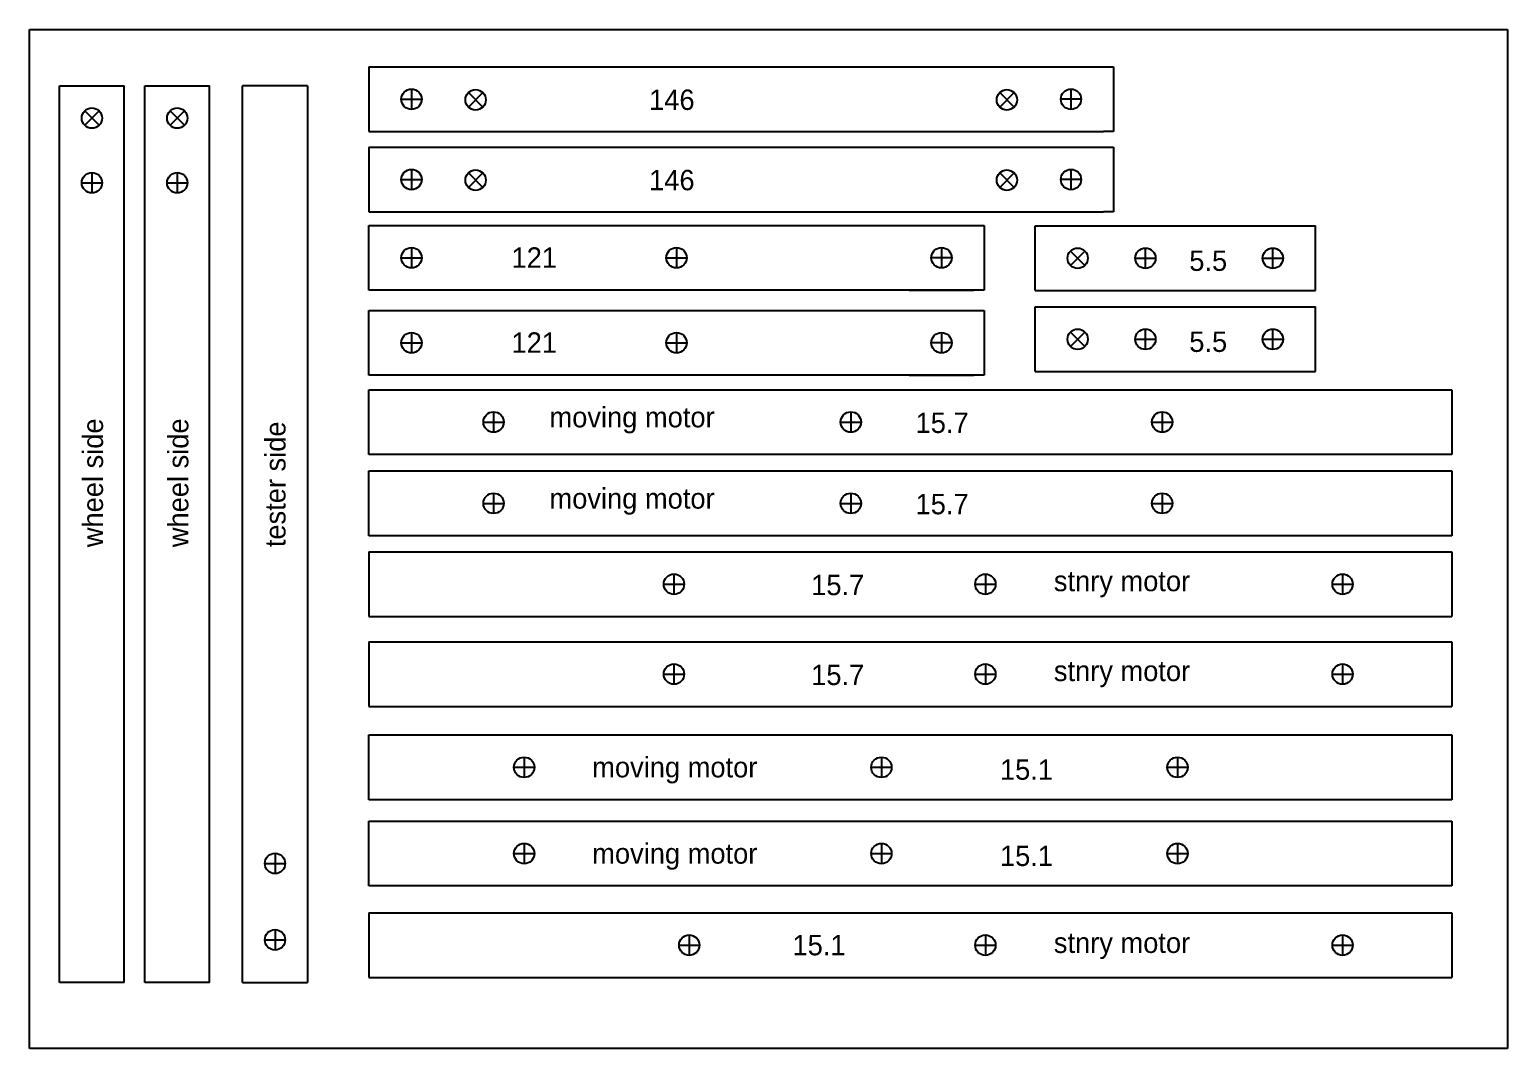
# Model space of a CAD drawing. Header units: millimetres. Extents: x -15418 to 43885, y -27590 to 23052.
# Drawn here: x 43309.4 to 43599.4, y -2901.1 to -2701.1 of the extents above; entities that cross this region are included whole.
import ezdxf

# ---------------------------------------------------------------- set-up
doc = ezdxf.new("R2010")
doc.units = ezdxf.units.MM
doc.header["$LTSCALE"] = 0.5
doc.layers.add('Layer1', color=1, linetype='Continuous')

msp = doc.modelspace()

# ---------------------------------------------------------------- linework, layer by layer
at = {"layer": 'Layer1', "transparency": 33554661}
for p, q in [((43309.4398, -2701.1497), (43599.4398, -2701.1497)), ((43309.4398, -2901.1497), (43309.4398, -2701.1497)), ((43599.4398, -2701.1497), (43599.4398, -2901.1497)), ((43376.0418, -2708.4761), (43376.0418, -2721.1761)), ((43376.0418, -2708.4761), (43378.0418, -2708.4761)), ((43378.0418, -2708.4761), (43520.1459, -2708.4761)), ((43520.1459, -2708.4761), (43522.1459, -2708.4761)), ((43522.1459, -2708.4761), (43522.1459, -2721.1761)), ((43315.3226, -2724.875), (43315.3226, -2712.175)), ((43315.3226, -2712.175), (43328.0226, -2712.175)), ((43315.3226, -2888.175), (43315.3226, -2712.175)), ((43328.0226, -2888.175), (43328.0226, -2712.175)), ((43332.0733, -2724.875), (43332.0733, -2712.175)), ((43332.0733, -2712.175), (43344.7733, -2712.175)), ((43332.0733, -2888.175), (43332.0733, -2712.175)), ((43344.7733, -2888.175), (43344.7733, -2712.175)), ((43351.2528, -2888.175), (43351.2528, -2712.175)), ((43363.9528, -2712.175), (43351.2528, -2712.175)), ((43363.9528, -2712.175), (43363.9528, -2888.175)), ((43384.3918, -2712.8261), (43384.3918, -2716.8261)), ((43398.3826, -2713.5354), (43395.5541, -2716.3638)), ((43398.3826, -2716.3638), (43395.5541, -2713.5354)), ((43499.8051, -2713.5354), (43502.6335, -2716.3638)), ((43499.8051, -2716.3638), (43502.6335, -2713.5354)), ((43513.7959, -2712.8261), (43513.7959, -2716.8261)), ((43320.2584, -2717.1107), (43323.0868, -2719.9392)), ((43320.2584, -2719.9392), (43323.0868, -2717.1107)), ((43323.0868, -2717.1107), (43320.2584, -2719.9392)), ((43323.0868, -2719.9392), (43320.2584, -2717.1107)), ((43320.2584, -2717.1107), (43323.0868, -2719.9392)), ((43320.2584, -2719.9392), (43323.0868, -2717.1107)), ((43323.0868, -2717.1107), (43320.2584, -2719.9392)), ((43323.0868, -2719.9392), (43320.2584, -2717.1107)), ((43337.009, -2717.1107), (43339.8375, -2719.9392)), ((43337.009, -2719.9392), (43339.8375, -2717.1107)), ((43339.8375, -2717.1107), (43337.009, -2719.9392)), ((43339.8375, -2719.9392), (43337.009, -2717.1107)), ((43337.009, -2717.1107), (43339.8375, -2719.9392)), ((43337.009, -2719.9392), (43339.8375, -2717.1107)), ((43339.8375, -2717.1107), (43337.009, -2719.9392)), ((43339.8375, -2719.9392), (43337.009, -2717.1107)), ((43382.3918, -2714.8261), (43386.3918, -2714.8261)), ((43515.7959, -2714.8261), (43511.7959, -2714.8261)), ((43376.0418, -2721.1761), (43520.1459, -2721.1761)), ((43522.1459, -2721.1761), (43520.1459, -2721.1761)), ((43376.0418, -2724.241), (43376.0418, -2736.941)), ((43376.0418, -2724.241), (43378.0418, -2724.241)), ((43378.0418, -2724.241), (43520.1459, -2724.241)), ((43520.1459, -2724.241), (43522.1459, -2724.241)), ((43522.1459, -2724.241), (43522.1459, -2736.941)), ((43384.3918, -2728.591), (43384.3918, -2732.591)), ((43513.7959, -2728.591), (43513.7959, -2732.591)), ((43319.6726, -2731.225), (43323.6726, -2731.225)), ((43321.6726, -2729.225), (43321.6726, -2733.225)), ((43336.4233, -2731.225), (43340.4233, -2731.225)), ((43338.4233, -2729.225), (43338.4233, -2733.225)), ((43382.3918, -2730.591), (43386.3918, -2730.591)), ((43398.3826, -2729.3002), (43395.5541, -2732.1286)), ((43398.3826, -2732.1286), (43395.5541, -2729.3002)), ((43499.8051, -2729.3002), (43502.6335, -2732.1286)), ((43499.8051, -2732.1286), (43502.6335, -2729.3002)), ((43515.7959, -2730.591), (43511.7959, -2730.591)), ((43376.0418, -2736.941), (43520.1459, -2736.941)), ((43522.1459, -2736.941), (43520.1459, -2736.941)), ((43376.0418, -2752.2947), (43376.0418, -2739.5947)), ((43376.0418, -2739.5947), (43496.7418, -2739.5947)), ((43496.7418, -2739.5947), (43496.7418, -2752.2947)), ((43506.7556, -2752.3953), (43506.7556, -2739.6953)), ((43506.7556, -2739.6953), (43561.7556, -2739.6953)), ((43561.7556, -2752.3953), (43561.7556, -2739.6953)), ((43382.3918, -2745.9447), (43386.3918, -2745.9447)), ((43384.3918, -2743.9447), (43384.3918, -2747.9447)), ((43434.3918, -2745.9447), (43438.3918, -2745.9447)), ((43436.3918, -2743.9447), (43436.3918, -2747.9447)), ((43490.3918, -2745.9447), (43486.3918, -2745.9447)), ((43488.3918, -2743.9447), (43488.3918, -2747.9447)), ((43513.6914, -2744.6311), (43516.5199, -2747.4595)), ((43516.5199, -2744.6311), (43513.6914, -2747.4595)), ((43526.4056, -2746.0453), (43530.4056, -2746.0453)), ((43528.4056, -2748.0453), (43528.4056, -2744.0453)), ((43551.4056, -2746.0453), (43555.4056, -2746.0453)), ((43553.4056, -2748.0453), (43553.4056, -2744.0453)), ((43496.7418, -2752.2947), (43376.0418, -2752.2947)), ((43482.0418, -2752.2947), (43494.7418, -2752.2947)), ((43506.7556, -2752.3953), (43561.7556, -2752.3953)), ((43376.0418, -2768.9808), (43376.0418, -2756.2808)), ((43376.0418, -2756.2808), (43496.7418, -2756.2808)), ((43496.7418, -2756.2808), (43496.7418, -2768.9808)), ((43506.7556, -2768.2996), (43506.7556, -2755.5996)), ((43506.7556, -2755.5996), (43561.7556, -2755.5996)), ((43561.7556, -2768.2996), (43561.7556, -2755.5996)), ((43384.3918, -2760.6308), (43384.3918, -2764.6308)), ((43436.3918, -2760.6308), (43436.3918, -2764.6308)), ((43488.3918, -2760.6308), (43488.3918, -2764.6308)), ((43513.6914, -2760.5354), (43516.5199, -2763.3638)), ((43516.5199, -2760.5354), (43513.6914, -2763.3638)), ((43528.4056, -2763.9496), (43528.4056, -2759.9496)), ((43553.4056, -2763.9496), (43553.4056, -2759.9496)), ((43382.3918, -2762.6308), (43386.3918, -2762.6308)), ((43434.3918, -2762.6308), (43438.3918, -2762.6308)), ((43490.3918, -2762.6308), (43486.3918, -2762.6308)), ((43526.4056, -2761.9496), (43530.4056, -2761.9496)), ((43551.4056, -2761.9496), (43555.4056, -2761.9496)), ((43496.7418, -2768.9808), (43376.0418, -2768.9808)), ((43482.0418, -2768.9808), (43494.7418, -2768.9808)), ((43506.7556, -2768.2996), (43561.7556, -2768.2996)), ((43376.0418, -2784.543), (43376.0418, -2771.843)), ((43376.0418, -2771.843), (43588.5418, -2771.843)), ((43588.5418, -2771.843), (43588.5418, -2784.543)), ((43398.4918, -2778.193), (43402.4918, -2778.193)), ((43400.4918, -2776.193), (43400.4918, -2780.193)), ((43468.5918, -2778.193), (43472.5918, -2778.193)), ((43470.5918, -2776.193), (43470.5918, -2780.193)), ((43529.6918, -2778.193), (43533.6918, -2778.193)), ((43531.6918, -2776.193), (43531.6918, -2780.193)), ((43588.5418, -2784.543), (43376.0418, -2784.543)), ((43376.0418, -2800.4993), (43376.0418, -2787.7993)), ((43376.0418, -2787.7993), (43588.5418, -2787.7993)), ((43588.5418, -2787.7993), (43588.5418, -2800.4993)), ((43400.4918, -2792.1493), (43400.4918, -2796.1493)), ((43470.5918, -2792.1493), (43470.5918, -2796.1493)), ((43531.6918, -2792.1493), (43531.6918, -2796.1493)), ((43398.4918, -2794.1493), (43402.4918, -2794.1493)), ((43468.5918, -2794.1493), (43472.5918, -2794.1493)), ((43529.6918, -2794.1493), (43533.6918, -2794.1493)), ((43588.5418, -2800.4993), (43376.0418, -2800.4993)), ((43376.0418, -2803.6772), (43376.0418, -2816.3772)), ((43376.0418, -2803.6772), (43588.5418, -2803.6772)), ((43588.5418, -2803.6772), (43588.5418, -2816.3772)), ((43433.8918, -2810.0272), (43437.8918, -2810.0272)), ((43435.8918, -2808.0272), (43435.8918, -2812.0272)), ((43494.9918, -2810.0272), (43498.9918, -2810.0272)), ((43496.9918, -2808.0272), (43496.9918, -2812.0272)), ((43565.0918, -2810.0272), (43569.0918, -2810.0272)), ((43567.0918, -2808.0272), (43567.0918, -2812.0272)), ((43376.0418, -2816.3772), (43588.5418, -2816.3772)), ((43376.0418, -2821.3225), (43376.0418, -2834.0225)), ((43376.0418, -2821.3225), (43588.5418, -2821.3225)), ((43588.5418, -2821.3225), (43588.5418, -2834.0225)), ((43435.8918, -2825.6725), (43435.8918, -2829.6725)), ((43496.9918, -2825.6725), (43496.9918, -2829.6725)), ((43567.0918, -2825.6725), (43567.0918, -2829.6725)), ((43433.8918, -2827.6725), (43437.8918, -2827.6725)), ((43494.9918, -2827.6725), (43498.9918, -2827.6725)), ((43565.0918, -2827.6725), (43569.0918, -2827.6725)), ((43376.0418, -2834.0225), (43588.5418, -2834.0225)), ((43376.0418, -2852.3174), (43376.0418, -2839.6174)), ((43376.0418, -2839.6174), (43588.5418, -2839.6174)), ((43588.5418, -2839.6174), (43588.5418, -2852.3174)), ((43406.4918, -2843.9674), (43406.4918, -2847.9674)), ((43476.5918, -2843.9674), (43476.5918, -2847.9674)), ((43534.6918, -2843.9674), (43534.6918, -2847.9674)), ((43404.4918, -2845.9674), (43408.4918, -2845.9674)), ((43474.5918, -2845.9674), (43478.5918, -2845.9674)), ((43532.6918, -2845.9674), (43536.6918, -2845.9674)), ((43588.5418, -2852.3174), (43376.0418, -2852.3174)), ((43376.0418, -2869.2518), (43376.0418, -2856.5518)), ((43376.0418, -2856.5518), (43588.5418, -2856.5518)), ((43588.5418, -2856.5518), (43588.5418, -2869.2518)), ((43406.4918, -2860.9018), (43406.4918, -2864.9018)), ((43476.5918, -2860.9018), (43476.5918, -2864.9018)), ((43534.6918, -2860.9018), (43534.6918, -2864.9018)), ((43355.6028, -2864.825), (43359.6028, -2864.825)), ((43357.6028, -2862.825), (43357.6028, -2866.825)), ((43404.4918, -2862.9018), (43408.4918, -2862.9018)), ((43474.5918, -2862.9018), (43478.5918, -2862.9018)), ((43532.6918, -2862.9018), (43536.6918, -2862.9018)), ((43588.5418, -2869.2518), (43376.0418, -2869.2518)), ((43376.0418, -2874.53), (43376.0418, -2887.23)), ((43376.0418, -2874.53), (43588.5418, -2874.53)), ((43588.5418, -2874.53), (43588.5418, -2887.23)), ((43357.6028, -2877.825), (43357.6028, -2881.825)), ((43438.8918, -2878.88), (43438.8918, -2882.88)), ((43496.9918, -2878.88), (43496.9918, -2882.88)), ((43567.0918, -2878.88), (43567.0918, -2882.88)), ((43355.6028, -2879.825), (43359.6028, -2879.825)), ((43436.8918, -2880.88), (43440.8918, -2880.88)), ((43494.9918, -2880.88), (43498.9918, -2880.88)), ((43565.0918, -2880.88), (43569.0918, -2880.88)), ((43328.0226, -2888.175), (43315.3226, -2888.175)), ((43344.7733, -2888.175), (43332.0733, -2888.175)), ((43351.2528, -2888.175), (43363.9528, -2888.175)), ((43376.0418, -2887.23), (43588.5418, -2887.23)), ((43599.4398, -2901.1497), (43309.4398, -2901.1497))]:
    msp.add_line(p, q, dxfattribs=at)
for centre in [(43384.3918, -2714.8261), (43396.9683, -2714.9496), (43501.2193, -2714.9496), (43513.7959, -2714.8261), (43321.6726, -2718.525), (43321.6726, -2718.525), (43321.6726, -2718.525), (43321.6726, -2718.525), (43338.4233, -2718.525), (43338.4233, -2718.525), (43338.4233, -2718.525), (43338.4233, -2718.525), (43384.3918, -2730.591), (43396.9683, -2730.7144), (43501.2193, -2730.7144), (43513.7959, -2730.591), (43321.6726, -2731.225), (43338.4233, -2731.225), (43384.3918, -2745.9447), (43436.3918, -2745.9447), (43488.3918, -2745.9447), (43515.1056, -2746.0453), (43528.4056, -2746.0453), (43553.4056, -2746.0453), (43384.3918, -2762.6308), (43436.3918, -2762.6308), (43488.3918, -2762.6308), (43515.1056, -2761.9496), (43528.4056, -2761.9496), (43553.4056, -2761.9496), (43400.4918, -2778.193), (43470.5918, -2778.193), (43531.6918, -2778.193), (43400.4918, -2794.1493), (43470.5918, -2794.1493), (43531.6918, -2794.1493), (43435.8918, -2810.0272), (43496.9918, -2810.0272), (43567.0918, -2810.0272), (43435.8918, -2827.6725), (43496.9918, -2827.6725), (43567.0918, -2827.6725), (43406.4918, -2845.9674), (43476.5918, -2845.9674), (43534.6918, -2845.9674), (43406.4918, -2862.9018), (43476.5918, -2862.9018), (43534.6918, -2862.9018), (43357.6028, -2864.825), (43357.6028, -2879.825), (43438.8918, -2880.88), (43496.9918, -2880.88), (43567.0918, -2880.88)]:
    msp.add_circle(centre, 2, dxfattribs=at)

# ---------------------------------------------------------------- texts
at = {"layer": 'Layer1', "transparency": 33554661, "char_height": 4, "attachment_point": 1}
for s, width, insert in [('146', 22.533496, (43431.0063, -2712.9311)), ('146', 22.533496, (43431.0063, -2728.6959)), ('121', 25.914643, (43404.015, -2743.9059)), ('5.5', 8.004972, (43537.009, -2744.5225)), ('121', 25.914643, (43404.015, -2760.592)), ('5.5', 8.004972, (43537.009, -2760.4268)), ('moving motor', 66.521052, (43411.4666, -2775.2306)), ('15.7', 41.346971, (43483.2971, -2776.3401)), ('moving motor', 66.521052, (43411.4666, -2791.1869)), ('15.7', 41.346971, (43483.2971, -2792.2965)), ('15.7', 41.346971, (43462.8158, -2808.1743)), ('stnry motor', 55.279811, (43510.4327, -2807.3992)), ('15.7', 41.346971, (43462.8158, -2825.8197)), ('stnry motor', 55.279811, (43510.4327, -2825.0445)), ('moving motor', 66.521052, (43419.8504, -2843.9406)), ('15.1', 41.346971, (43499.8628, -2844.404)), ('moving motor', 66.521052, (43419.8504, -2860.8749)), ('15.1', 41.346971, (43499.8628, -2861.3384)), ('15.1', 41.346971, (43459.1475, -2878.863)), ('stnry motor', 55.279811, (43510.4327, -2878.4028))]:
    msp.add_mtext_dynamic_manual_height_columns(s, width=width, gutter_width=20, heights=[0], dxfattribs=dict(at, insert=insert))
at = {"layer": 'Layer1', "transparency": 33554661, "char_height": 4, "attachment_point": 1, "rotation": 90}
for s, width, insert in [('\\pxt9;wheel side', 37.227983, (43319.8524, -2802.7568)), ('\\pxt9;wheel side', 37.227983, (43336.603, -2802.7568)), ('tester side', 40.273124, (43355.6658, -2802.7568))]:
    msp.add_mtext_dynamic_manual_height_columns(s, width=width, gutter_width=20, heights=[0], dxfattribs=dict(at, insert=insert))

doc.saveas('drawing.dxf')
